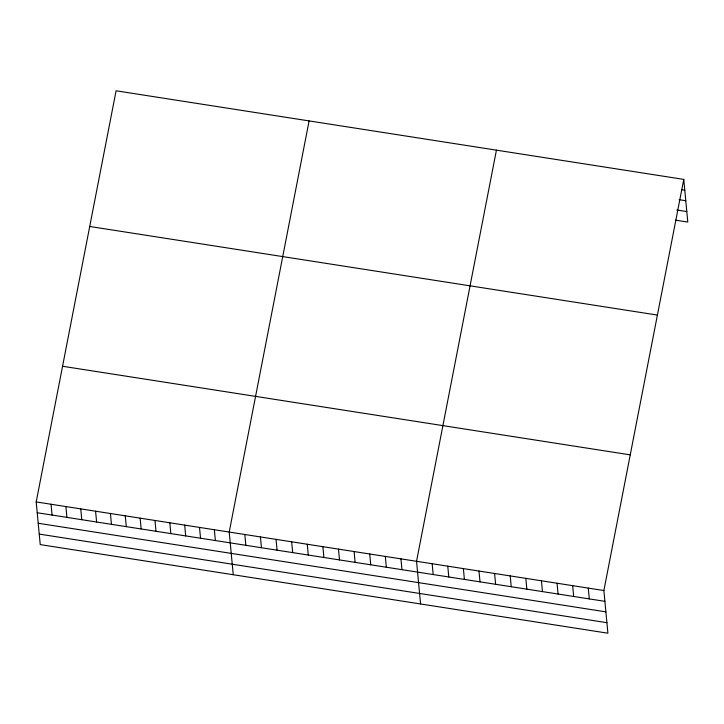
<?xml version="1.0" encoding="UTF-8"?>
<svg xmlns="http://www.w3.org/2000/svg" width="724" height="724" viewBox="0 0 724 724"><rect width="100%" height="100%" fill="white"/><g stroke="black" fill="none" stroke-linecap="round" stroke-linejoin="round"><path stroke-width="1.09" d="M683.764 179.398L603.879 590.54L607.916 633.21L40.236 544.602L36.2 501.931L116.084 90.79L683.764 179.398L687.8 222.069L675.537 220.15M309.094 120.917L229.209 532.059L233.246 574.729M496.429 150.158L416.544 561.299L420.581 603.97M681.447 189.688L684.786 190.204M679.094 199.679L685.782 200.72M676.768 209.987L686.804 211.553M89.722 226.467L657.401 315.076M62.563 366.253L630.242 454.862M36.2 501.931L603.879 590.54M37.223 512.746L604.902 601.345M38.218 523.262L605.898 611.861M39.241 534.086L606.92 622.694M588.268 588.096L589.291 598.911M572.657 585.662L573.679 596.476M557.046 583.227L558.068 594.042M541.434 580.793L542.457 591.599M525.823 578.358L526.846 589.164M510.212 575.915L511.234 586.73M494.601 573.48L495.623 584.295M478.989 571.046L480.012 581.852M463.378 568.611L464.401 579.417M447.767 566.168L448.789 576.983M432.156 563.734L433.178 574.548M400.933 558.865L401.956 569.67M385.322 556.421L386.344 567.236M369.711 553.987L370.733 564.801M354.099 551.552L355.122 562.367M338.488 549.118L339.511 559.924M322.877 546.674L323.899 557.489M307.266 544.24L308.288 555.055M291.654 541.805L292.677 552.62M276.043 539.371L277.066 550.177M260.432 536.937L261.454 547.742M244.821 534.493L245.843 545.308M214.367 529.742L215.39 540.557M199.516 527.425L200.539 538.24M184.674 525.108L185.697 535.914M169.823 522.791L170.846 533.597M154.972 520.475L155.995 531.28M140.13 518.158L141.153 528.963M125.279 515.841L126.302 526.647M110.437 513.524L111.46 524.33M95.586 511.207L96.609 522.013M80.744 508.891L81.767 519.696M65.893 506.565L66.916 517.379M51.051 504.248L52.065 515.063"/></g></svg>
